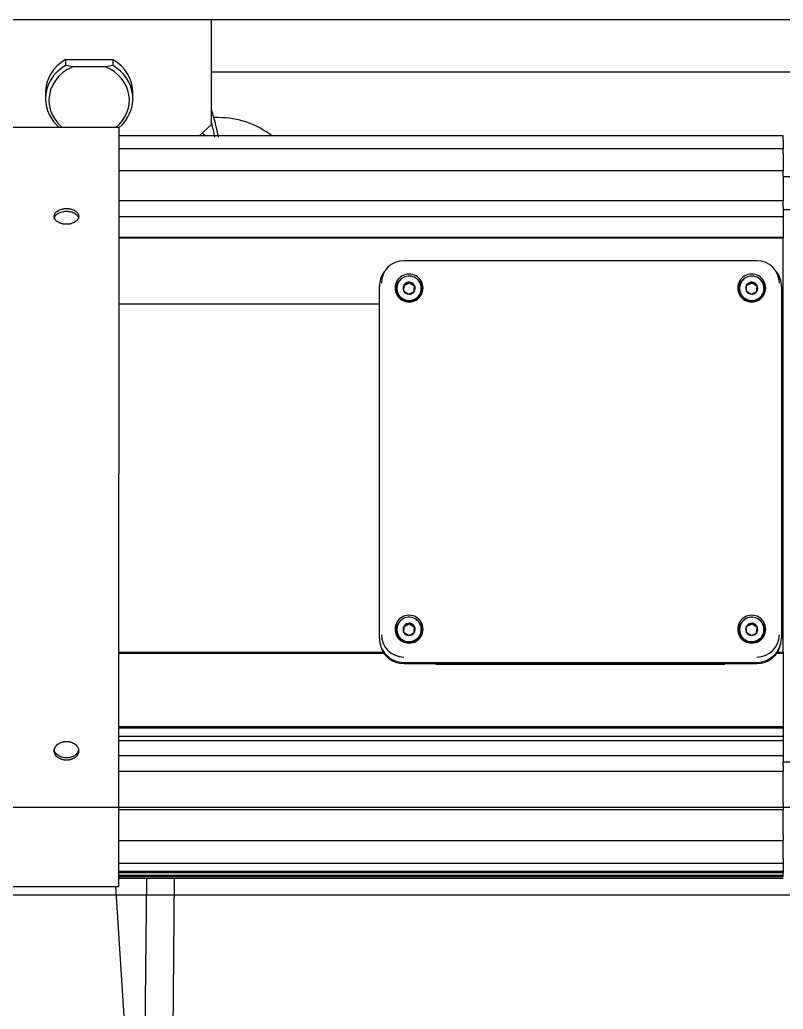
# Model space of a CAD drawing. Extents: x -599358 to 2865263, y -1062760 to 486533.
# Drawn here: x 1033592.4 to 1033935.5, y -673264.6 to -672819.7 of the extents above; entities that cross this region are included whole.
import ezdxf

# ---------------------------------------------------------------- set-up
doc = ezdxf.new("R2010")
doc.units = 0
for name, color, linetype in [('A-LIN-V', 9, 'Continuous'), ('EWHS5T6M-1', 7, 'Continuous'), ('EWHS5T6M-3', 7, 'Continuous'), ('FHSGH10105-主梁-06', 7, 'Continuous'), ('零件1^葫芦小车', 7, 'Continuous')]:
    doc.layers.add(name, color=color, linetype=linetype)

# ---------------------------------------------------------------- blocks, each defined once
blk = doc.blocks.new('55555555rrrrrr-M-M')
at = {"layer": 'EWHS5T6M-1', "color": 2, "linetype": 'Continuous'}
blk.add_line((-1521381.09, 577507.06), (-1521383.21, 577507.06), dxfattribs=at)
for centre, radius, start, end in [((-1521527.23, 577467.78), 149.29, 11.7594, 16.6856), ((-1521527.23, 577467.78), 147.71, 11.8863, 14.5143), ((-1521381.09, 577467.78), 39.29, 52.4114, 90)]:
    blk.add_arc(centre, radius, start, end, dxfattribs=at)
at = {"layer": 'EWHS5T6M-3', "color": 2, "linetype": 'Continuous'}
for p, q in [((-1521021.23, 577551.06), (-1521935.8, 577551.06)), ((-1521384.23, 577504), (-1521384.23, 577551.06)), ((-1521449.89, 577533.19), (-1521449.89, 577530.54)), ((-1521449.89, 577533.19), (-1521428.57, 577533.19)), ((-1521446.6, 577529.87), (-1521449.89, 577530.54)), ((-1521431.86, 577529.87), (-1521446.6, 577529.87)), ((-1521428.57, 577530.54), (-1521431.86, 577529.87)), ((-1521428.57, 577533.19), (-1521428.57, 577530.54)), ((-1521458.87, 577518.24), (-1521458.87, 577515.58)), ((-1521419.59, 577515.58), (-1521419.59, 577518.24)), ((-1521384.23, 577504), (-1521389.85, 577498.91)), ((-1521425.87, 577502.63), (-1521561.8, 577502.63)), ((-1521425.87, 577502.63), (-1521425.87, 577346.84)), ((-1521127.3, 577498.91), (-1521425.87, 577498.91)), ((-1521127.3, 577496.98), (-1521127.3, 577498.91)), ((-1521127.3, 577496.98), (-1521127.3, 577493.01)), ((-1521127.3, 577493.01), (-1521425.87, 577493.01)), ((-1521127.3, 577490.82), (-1521127.3, 577493.01)), ((-1521127.3, 577490.82), (-1521127.3, 577483.19)), ((-1521127.3, 577483.19), (-1521425.87, 577483.19)), ((-1521127.3, 577480.75), (-1521127.3, 577483.19)), ((-1521127.3, 577480.75), (-1521127.3, 577469.69)), ((-1521111.59, 577480.47), (-1521127.3, 577480.47)), ((-1521127.3, 577469.69), (-1521425.87, 577469.69)), ((-1521127.3, 577467.01), (-1521127.3, 577469.69)), ((-1521127.3, 577467.01), (-1521127.3, 577465.61)), ((-1521127.3, 577465.61), (-1521127.3, 577465.46)), ((-1521102.16, 577465.61), (-1521127.3, 577465.61)), ((-1521127.3, 577465.46), (-1521127.3, 577452.84)), ((-1521127.3, 577462.44), (-1521425.87, 577462.44)), ((-1521425.87, 577453.25), (-1521127.3, 577453.25)), ((-1521127.3, 577452.84), (-1521425.87, 577452.84)), ((-1521127.3, 577452.01), (-1521127.3, 577452.84)), ((-1521127.3, 577423.31), (-1521127.3, 577452.01)), ((-1521139.09, 577442.71), (-1521297.8, 577442.71)), ((-1521305.88, 577438.68), (-1521306.61, 577437.71)), ((-1521130.28, 577437.71), (-1521131.01, 577438.68)), ((-1521297.73, 577431.58), (-1521295.3, 577432.81)), ((-1521295.3, 577432.81), (-1521295.3, 577433.08)), ((-1521295.3, 577432.81), (-1521293.02, 577431.33)), ((-1521143.73, 577431.58), (-1521141.3, 577432.81)), ((-1521141.3, 577432.81), (-1521141.3, 577433.08)), ((-1521141.3, 577432.81), (-1521139.02, 577431.33)), ((-1521308.8, 577273.03), (-1521308.8, 577431.15)), ((-1521300.95, 577430.32), (-1521300.95, 577429.82)), ((-1521297.87, 577428.87), (-1521297.73, 577431.58)), ((-1521297.73, 577431.58), (-1521297.73, 577431.85)), ((-1521289.95, 577429.82), (-1521289.95, 577430.32)), ((-1521146.95, 577430.32), (-1521146.95, 577429.82)), ((-1521143.87, 577428.87), (-1521143.73, 577431.58)), ((-1521143.73, 577431.58), (-1521143.73, 577431.85)), ((-1521135.95, 577429.82), (-1521135.95, 577430.32)), ((-1521128.09, 577431.15), (-1521128.09, 577273.03)), ((-1521425.87, 577423.31), (-1521308.8, 577423.31)), ((-1521128.09, 577423.31), (-1521127.3, 577423.31)), ((-1521127.3, 577266.76), (-1521127.3, 577423.31)), ((-1521425.87, 577161.31), (-1521425.87, 577346.84)), ((-1521300.95, 577276.9), (-1521300.95, 577276.41)), ((-1521297.87, 577275.46), (-1521297.73, 577278.16)), ((-1521297.73, 577278.16), (-1521295.3, 577279.39)), ((-1521297.73, 577278.16), (-1521297.73, 577278.44)), ((-1521295.3, 577279.39), (-1521295.3, 577279.67)), ((-1521295.3, 577279.39), (-1521293.02, 577277.91)), ((-1521289.95, 577276.41), (-1521289.95, 577276.9)), ((-1521146.95, 577276.9), (-1521146.95, 577276.41)), ((-1521143.87, 577275.46), (-1521143.73, 577278.16)), ((-1521143.73, 577278.16), (-1521141.3, 577279.39)), ((-1521143.73, 577278.16), (-1521143.73, 577278.44)), ((-1521141.3, 577279.39), (-1521141.3, 577279.67)), ((-1521141.3, 577279.39), (-1521139.02, 577277.91)), ((-1521135.95, 577276.41), (-1521135.95, 577276.9)), ((-1521308.58, 577270.85), (-1521308.45, 577270.19)), ((-1521128.44, 577270.19), (-1521128.31, 577270.85)), ((-1521425.87, 577266.76), (-1521307.11, 577266.76)), ((-1521425.87, 577266.22), (-1521306.75, 577266.22)), ((-1521130.14, 577266.22), (-1521127.3, 577266.22)), ((-1521129.78, 577266.76), (-1521127.3, 577266.76)), ((-1521127.3, 577266.76), (-1521127.3, 577266.22)), ((-1521127.3, 577266.22), (-1521127.3, 577234.35)), ((-1521297.8, 577262.08), (-1521139.09, 577262.08)), ((-1521297.8, 577261.53), (-1521139.09, 577261.53)), ((-1521282.63, 577261.28), (-1521154.26, 577261.28)), ((-1521425.87, 577233.24), (-1521127.3, 577233.24)), ((-1521425.87, 577232.63), (-1521127.3, 577232.63)), ((-1521127.3, 577234.35), (-1521127.3, 577233.24)), ((-1521127.3, 577233.65), (-1521127.3, 577217.59)), ((-1521127.3, 577228.76), (-1521425.87, 577228.76)), ((-1521127.3, 577226.78), (-1521425.87, 577226.78)), ((-1521127.3, 577220.05), (-1521425.87, 577220.05)), ((-1521127.3, 577217.59), (-1521127.3, 577217.34)), ((-1521127.3, 577216.08), (-1521127.3, 577217.34)), ((-1521127.3, 577217.34), (-1521102.16, 577217.34)), ((-1521127.3, 577216.08), (-1521127.3, 577213.16)), ((-1521425.87, 577213.16), (-1521127.3, 577213.16)), ((-1521127.3, 577198.67), (-1521127.3, 577213.16)), ((-1521127.3, 577198.67), (-1521127.3, 577195.96)), ((-1521425.87, 577195.96), (-1521127.3, 577195.96)), ((-1521127.3, 577184.55), (-1521127.3, 577195.96)), ((-1521127.3, 577184.55), (-1521127.3, 577182.07)), ((-1521127.3, 577183.47), (-1521127.3, 577182.07)), ((-1521425.87, 577182.07), (-1521127.3, 577182.07)), ((-1521127.3, 577174.05), (-1521127.3, 577182.07)), ((-1521127.3, 577174.05), (-1521127.3, 577182.07)), ((-1521127.3, 577174.05), (-1521127.3, 577171.83)), ((-1521127.3, 577174.05), (-1521127.3, 577171.83)), ((-1521425.87, 577171.83), (-1521127.3, 577171.83)), ((-1521127.3, 577171.83), (-1521127.3, 577168.21)), ((-1521127.3, 577171.83), (-1521127.3, 577168.21)), ((-1521425.87, 577168.21), (-1521127.3, 577168.21)), ((-1521425.87, 577167.55), (-1521127.3, 577167.55)), ((-1521425.87, 577166.39), (-1521127.3, 577166.39)), ((-1521425.87, 577165.74), (-1521127.3, 577165.74)), ((-1521425.87, 577165.03), (-1521127.3, 577165.03)), ((-1521425.87, 577161.31), (-1521425.87, 577165.03)), ((-1521425.87, 577165.03), (-1521127.3, 577165.03)), ((-1521127.3, 577168.21), (-1521127.3, 577167.55)), ((-1521127.3, 577168.21), (-1521127.3, 577167.55)), ((-1521127.3, 577166.39), (-1521127.3, 577167.55)), ((-1521127.3, 577166.39), (-1521127.3, 577167.55)), ((-1521127.3, 577165.74), (-1521127.3, 577166.39)), ((-1521127.3, 577165.74), (-1521127.3, 577166.39)), ((-1521561.8, 577161.31), (-1521425.87, 577161.31)), ((-1521561.8, 577161.31), (-1521425.87, 577161.31))]:
    blk.add_line(p, q, dxfattribs=at)
for centre, radius, start, end in [((-1521311.33, 577461.71), 32.81, 294.4916, 299.2424), ((-1521275.23, 577461.56), 34.84, 234.8191, 239.2907), ((-1521157.33, 577461.71), 32.81, 294.4916, 299.2424), ((-1521121.23, 577461.56), 34.84, 234.8191, 239.2907), ((-1521836.64, 577459.27), 539.61, 356.7996, 357.0875), ((-1521277.78, 577457.65), 34.88, 234.8213, 239.2886), ((-1521309.2, 577457.54), 32.83, 294.4932, 299.2408), ((-1521838.9, 577459.39), 546.59, 356.8014, 357.0857), ((-1521682.64, 577459.27), 539.61, 356.7996, 357.0875), ((-1521123.78, 577457.65), 34.88, 234.8213, 239.2886), ((-1521155.2, 577457.54), 32.83, 294.4932, 299.2408), ((-1521684.9, 577459.39), 546.59, 356.8014, 357.0857), ((-1521836.64, 577305.85), 539.61, 356.7996, 357.0875), ((-1521311.33, 577308.29), 32.81, 294.4916, 299.2424), ((-1521275.23, 577308.15), 34.84, 234.8191, 239.2907), ((-1521838.9, 577305.98), 546.59, 356.8014, 357.0857), ((-1521682.64, 577305.85), 539.61, 356.7996, 357.0875), ((-1521157.33, 577308.29), 32.81, 294.4916, 299.2424), ((-1521121.23, 577308.15), 34.84, 234.8191, 239.2907), ((-1521684.9, 577305.98), 546.59, 356.8014, 357.0857), ((-1521277.78, 577304.24), 34.88, 234.8213, 239.2886), ((-1521309.2, 577304.13), 32.83, 294.4932, 299.2408), ((-1521123.78, 577304.24), 34.88, 234.8213, 239.2886), ((-1521155.2, 577304.13), 32.83, 294.4932, 299.2408), ((-1521282.81, 577264.39), 3.12, 258.8311, 273.3248), ((-1521154.08, 577264.39), 3.12, 266.6761, 281.168)]:
    blk.add_arc(centre, radius, start, end, dxfattribs=at)
for centre, major_axis, ratio, start_param, end_param in [((-1521439.23, 577518.24), (-19.64, 0), 0.906308, 5.285902, 6.283185), ((-1521439.23, 577515.58), (19.64, 0), 0.906308, 2.144309, 3.141593), ((-1521439.23, 577514.92), (18.07, 0), 0.906308, 1.990908, 3.141593), ((-1521439.23, 577514.92), (-18.07, 0), 0.906308, 2.292842, 4.292278), ((-1521439.23, 577518.24), (-19.64, 0), 0.906308, 3.141593, 4.138876), ((-1521439.23, 577515.58), (-19.64, 0), 0.906308, 2.318559, 4.138876), ((-1521439.23, 577515.58), (-19.64, 0), 0.906308, 0, 0.814997), ((-1521439.23, 577514.92), (-18.07, 0), 0.906308, 0, 0.84875), ((-1521321.37, 577537.54), (78.57, 0), 0.906308, 3.692209, 3.714995), ((-1521297.8, 577432.66), (-10.09, 0), 0.996195, 4.712389, 6.283185), ((-1521139.09, 577432.66), (-10.09, 0), 0.996195, 3.141593, 4.712389), ((-1521297.8, 577431.15), (-11, 0), 0.996195, 5.640904, 6.283185), ((-1521295.45, 577430.44), (6.29, 0), 0.996195, 1.570796, 4.712389), ((-1521295.45, 577430.44), (-6.29, 0), 0.996195, 1.570796, 4.712389), ((-1521141.45, 577430.44), (6.29, 0), 0.996195, 1.570796, 4.712389), ((-1521141.45, 577430.44), (-6.29, 0), 0.996195, 1.570796, 4.712389), ((-1521139.09, 577431.15), (11, 0), 0.996195, 0, 0.642281), ((-1521295.45, 577429.82), (5.92, 0), 0.996195, 2.123451, 3.742624), ((-1521295.45, 577430.32), (5.5, 0), 0.996195, 1.517654, 4.659247), ((-1521295.45, 577430.37), (2.72, 0), 0.996195, 1.517654, 2.564851), ((-1521295.45, 577430.32), (-5.5, 0), 0.996195, 1.517654, 4.659247), ((-1521295.45, 577430.37), (2.72, 0), 0.996195, 0.470456, 1.517654), ((-1521295.45, 577429.82), (-5.92, 0), 0.996195, 2.540562, 4.159734), ((-1521141.45, 577429.82), (5.92, 0), 0.996195, 2.123451, 3.742624), ((-1521141.45, 577430.32), (5.5, 0), 0.996195, 1.517654, 4.659247), ((-1521141.45, 577430.37), (2.72, 0), 0.996195, 1.517654, 2.564851), ((-1521141.45, 577430.32), (-5.5, 0), 0.996195, 1.517654, 4.659247), ((-1521141.45, 577430.37), (2.72, 0), 0.996195, 0.470456, 1.517654), ((-1521141.45, 577429.82), (-5.92, 0), 0.996195, 2.540562, 4.159734), ((-1521295.45, 577429.82), (5.5, 0), 0.996195, 3.141593, 4.659247), ((-1521295.45, 577430.37), (2.72, 0), 0.996195, 2.564851, 3.612049), ((-1521295.45, 577430.37), (-2.72, 0), 0.996195, 0.470456, 1.517654), ((-1521295.45, 577429.82), (-5.5, 0), 0.996195, 1.517654, 3.141593), ((-1521295.45, 577430.37), (-2.72, 0), 0.996195, 1.517654, 2.564851), ((-1521295.45, 577430.37), (-2.72, 0), 0.996195, 2.564851, 3.612049), ((-1521141.45, 577429.82), (5.5, 0), 0.996195, 3.141593, 4.659247), ((-1521141.45, 577430.37), (2.72, 0), 0.996195, 2.564851, 3.612049), ((-1521141.45, 577430.37), (-2.72, 0), 0.996195, 0.470456, 1.517654), ((-1521141.45, 577429.82), (-5.5, 0), 0.996195, 1.517654, 3.141593), ((-1521141.45, 577430.37), (-2.72, 0), 0.996195, 1.517654, 2.564851), ((-1521141.45, 577430.37), (-2.72, 0), 0.996195, 2.564851, 3.612049), ((-1521295.45, 577277.03), (6.29, 0), 0.996195, 1.570796, 4.712389), ((-1521295.45, 577276.41), (5.92, 0), 0.996195, 2.123451, 3.742624), ((-1521295.45, 577276.9), (5.5, 0), 0.996195, 1.517654, 4.659247), ((-1521295.45, 577276.9), (-5.5, 0), 0.996195, 1.517654, 4.659247), ((-1521295.45, 577277.03), (-6.29, 0), 0.996195, 1.570796, 4.712389), ((-1521295.45, 577276.41), (-5.92, 0), 0.996195, 2.540562, 4.159734), ((-1521141.45, 577277.03), (6.29, 0), 0.996195, 1.570796, 4.712389), ((-1521141.45, 577276.41), (5.92, 0), 0.996195, 2.123451, 3.742624), ((-1521141.45, 577276.9), (5.5, 0), 0.996195, 1.517654, 4.659247), ((-1521141.45, 577276.9), (-5.5, 0), 0.996195, 1.517654, 4.659247), ((-1521141.45, 577277.03), (-6.29, 0), 0.996195, 1.570796, 4.712389), ((-1521141.45, 577276.41), (-5.92, 0), 0.996195, 2.540562, 4.159734), ((-1521295.45, 577276.41), (5.5, 0), 0.996195, 3.141593, 4.659247), ((-1521295.45, 577276.96), (2.72, 0), 0.996195, 2.564851, 3.612049), ((-1521295.45, 577276.96), (2.72, 0), 0.996195, 1.517654, 2.564851), ((-1521295.45, 577276.41), (-5.5, 0), 0.996195, 1.517654, 3.141593), ((-1521295.45, 577276.96), (2.72, 0), 0.996195, 0.470456, 1.517654), ((-1521295.45, 577276.96), (-2.72, 0), 0.996195, 2.564851, 3.612049), ((-1521141.45, 577276.41), (5.5, 0), 0.996195, 3.141593, 4.659247), ((-1521141.45, 577276.96), (2.72, 0), 0.996195, 2.564851, 3.612049), ((-1521141.45, 577276.96), (2.72, 0), 0.996195, 1.517654, 2.564851), ((-1521141.45, 577276.41), (-5.5, 0), 0.996195, 1.517654, 3.141593), ((-1521141.45, 577276.96), (2.72, 0), 0.996195, 0.470456, 1.517654), ((-1521141.45, 577276.96), (-2.72, 0), 0.996195, 2.564851, 3.612049), ((-1521297.8, 577273.03), (-11, 0), 0.996195, 6.283185, 7.853982), ((-1521297.8, 577274.55), (10.09, 0), 0.996195, 3.141593, 4.712389), ((-1521295.45, 577276.96), (-2.72, 0), 0.996195, 0.470456, 1.517654), ((-1521295.45, 577276.96), (-2.72, 0), 0.996195, 1.517654, 2.564851), ((-1521141.45, 577276.96), (-2.72, 0), 0.996195, 0.470456, 1.517654), ((-1521141.45, 577276.96), (-2.72, 0), 0.996195, 1.517654, 2.564851), ((-1521139.09, 577274.55), (10.09, 0), 0.996195, 4.712389, 6.283185), ((-1521139.09, 577273.03), (11, 0), 0.996195, 4.712389, 6.283185), ((-1521297.8, 577272.35), (-10.86, 0), 0.996195, 0.20086, 1.570796), ((-1521139.09, 577272.35), (-10.86, 0), 0.996195, 1.570796, 2.940732)]:
    blk.add_ellipse(centre, major_axis=major_axis, ratio=ratio, start_param=start_param, end_param=end_param, dxfattribs=at)
for points, knots in [([(-1521449.45, 577459.1), (-1521449.54, 577459.1), (-1521449.72, 577459.1), (-1521449.98, 577459.11), (-1521450.25, 577459.14), (-1521450.61, 577459.18), (-1521451.05, 577459.25), (-1521451.55, 577459.37), (-1521452.04, 577459.53), (-1521452.66, 577459.77), (-1521453.36, 577460.15), (-1521454.05, 577460.7), (-1521454.56, 577461.33), (-1521454.87, 577462.01), (-1521454.98, 577462.7), (-1521454.88, 577463.39), (-1521454.56, 577464.05), (-1521454.05, 577464.66), (-1521453.36, 577465.18), (-1521452.52, 577465.61), (-1521451.72, 577465.88), (-1521451.05, 577466.03), (-1521450.52, 577466.11), (-1521449.99, 577466.16), (-1521449.63, 577466.17), (-1521449.45, 577466.17)], [0, 0, 0, 0, 0.015617, 0.031217, 0.046838, 0.062519, 0.093859, 0.125183, 0.156348, 0.187563, 0.250185, 0.312521, 0.375062, 0.437522, 0.499933, 0.562494, 0.624855, 0.687415, 0.749875, 0.812345, 0.87492, 0.906097, 0.937303, 0.968653, 1, 1, 1, 1]), ([(-1521454.95, 577461.5), (-1521454.95, 577461.9), (-1521454.7, 577462.81), (-1521453.6, 577463.91), (-1521452.08, 577464.6), (-1521450.71, 577464.92), (-1521449.84, 577464.95), (-1521449.45, 577464.96)], [0.500163, 0.500163, 0.500163, 0.500163, 0.6080037, 0.7495025, 0.8480688, 0.931583, 1, 1, 1, 1]), ([(-1521449.45, 577466.17), (-1521449.34, 577466.17), (-1521449.14, 577466.17), (-1521448.83, 577466.15), (-1521448.52, 577466.12), (-1521448.22, 577466.09), (-1521447.93, 577466.04), (-1521447.63, 577465.98), (-1521447.1, 577465.86), (-1521446.37, 577465.61), (-1521445.53, 577465.18), (-1521444.84, 577464.66), (-1521444.33, 577464.06), (-1521444.02, 577463.4), (-1521443.91, 577462.71), (-1521444.01, 577462.01), (-1521444.33, 577461.33), (-1521444.84, 577460.71), (-1521445.53, 577460.15), (-1521446.36, 577459.7), (-1521447.16, 577459.41), (-1521447.84, 577459.25), (-1521448.37, 577459.16), (-1521448.9, 577459.11), (-1521449.26, 577459.1), (-1521449.45, 577459.1)], [0, 0, 0, 0, 0.017969, 0.035808, 0.053574, 0.071324, 0.089115, 0.107004, 0.125048, 0.18751, 0.2499, 0.312443, 0.374783, 0.437331, 0.499754, 0.56222, 0.624775, 0.687117, 0.749694, 0.81201, 0.874549, 0.905951, 0.937122, 0.96837, 1, 1, 1, 1]), ([(-1521449.45, 577464.96), (-1521449.16, 577464.96), (-1521448.54, 577464.94), (-1521447.56, 577464.78), (-1521446.51, 577464.47), (-1521445.22, 577463.84), (-1521444.19, 577462.81), (-1521443.95, 577461.9), (-1521443.95, 577461.5), (-1521443.95, 577461.5)], [0, 0, 0, 0, 0.0498308, 0.1081871, 0.1750598, 0.2504376, 0.3920247, 0.4999332, 0.5001595, 0.5001595, 0.5001595, 0.5001595]), ([(-1521449.45, 577218.12), (-1521449.54, 577218.12), (-1521449.72, 577218.12), (-1521449.98, 577218.14), (-1521450.25, 577218.16), (-1521450.61, 577218.21), (-1521451.05, 577218.29), (-1521451.55, 577218.42), (-1521452.04, 577218.6), (-1521452.66, 577218.87), (-1521453.36, 577219.3), (-1521454.05, 577219.94), (-1521454.56, 577220.66), (-1521454.87, 577221.45), (-1521454.98, 577222.27), (-1521454.88, 577223.1), (-1521454.56, 577223.9), (-1521454.05, 577224.65), (-1521453.36, 577225.3), (-1521452.52, 577225.84), (-1521451.72, 577226.17), (-1521451.05, 577226.37), (-1521450.52, 577226.47), (-1521449.99, 577226.53), (-1521449.63, 577226.54), (-1521449.45, 577226.54)], [0, 0, 0, 0, 0.015617, 0.031217, 0.046838, 0.062519, 0.093859, 0.125183, 0.156348, 0.187563, 0.250185, 0.312521, 0.375062, 0.437522, 0.499933, 0.562494, 0.624855, 0.687415, 0.749875, 0.812345, 0.87492, 0.906097, 0.937303, 0.968653, 1, 1, 1, 1]), ([(-1521449.45, 577219.13), (-1521449.73, 577219.14), (-1521450.35, 577219.16), (-1521451.33, 577219.35), (-1521452.38, 577219.72), (-1521453.67, 577220.48), (-1521454.7, 577221.72), (-1521454.95, 577222.81), (-1521454.95, 577223.28), (-1521454.95, 577223.28)], [0, 0, 0, 0, 0.0496998, 0.1080452, 0.1750266, 0.2506324, 0.3922836, 0.5000874, 0.500163, 0.500163, 0.500163, 0.500163]), ([(-1521449.45, 577226.54), (-1521449.34, 577226.54), (-1521449.14, 577226.54), (-1521448.83, 577226.52), (-1521448.52, 577226.49), (-1521448.22, 577226.44), (-1521447.93, 577226.38), (-1521447.63, 577226.31), (-1521447.1, 577226.15), (-1521446.37, 577225.84), (-1521445.53, 577225.3), (-1521444.84, 577224.65), (-1521444.33, 577223.91), (-1521444.02, 577223.11), (-1521443.91, 577222.28), (-1521444.01, 577221.45), (-1521444.33, 577220.66), (-1521444.84, 577219.94), (-1521445.53, 577219.31), (-1521446.36, 577218.79), (-1521447.16, 577218.47), (-1521447.84, 577218.29), (-1521448.37, 577218.19), (-1521448.9, 577218.13), (-1521449.26, 577218.12), (-1521449.45, 577218.12)], [0, 0, 0, 0, 0.017969, 0.035808, 0.053574, 0.071324, 0.089115, 0.107004, 0.125048, 0.18751, 0.2499, 0.312443, 0.374783, 0.437331, 0.499754, 0.56222, 0.624775, 0.687117, 0.749694, 0.81201, 0.874549, 0.905951, 0.937122, 0.96837, 1, 1, 1, 1]), ([(-1521443.95, 577223.28), (-1521443.95, 577222.81), (-1521444.19, 577221.72), (-1521445.29, 577220.4), (-1521446.81, 577219.57), (-1521448.18, 577219.19), (-1521449.05, 577219.15), (-1521449.45, 577219.13)], [0.5001595, 0.5001595, 0.5001595, 0.5001595, 0.6077712, 0.7492495, 0.8479785, 0.9315772, 1, 1, 1, 1])]:
    blk.add_open_spline(points, degree=3, knots=knots, dxfattribs=at)
at = {"layer": 'FHSGH10105-主梁-06', "color": 2, "linetype": 'Continuous'}
for p, q in [((-1521020.45, 577527.49), (-1521384.23, 577527.49)), ((-1519722.91, 577196.78), (-1525666.36, 577196.78)), ((-1519722.91, 577157.49), (-1525659.69, 577157.49))]:
    blk.add_line(p, q, dxfattribs=at)
at = {"layer": '零件1^葫芦小车', "color": 2, "linetype": 'Continuous'}
for p, q in [((-1521413.46, 577165.03), (-1521415.26, 576982.68)), ((-1521402.54, 576991.21), (-1521400.83, 577165.03)), ((-1521404.64, 576808.36), (-1521427.22, 577161.31))]:
    blk.add_line(p, q, dxfattribs=at)

msp = doc.modelspace()

# ---------------------------------------------------------------- block references
at = {"layer": 'A-LIN-V'}
msp.add_blockref('55555555rrrrrr-M-M', (2555062.78, -1250370.73), dxfattribs=at)

doc.saveas('drawing.dxf')
